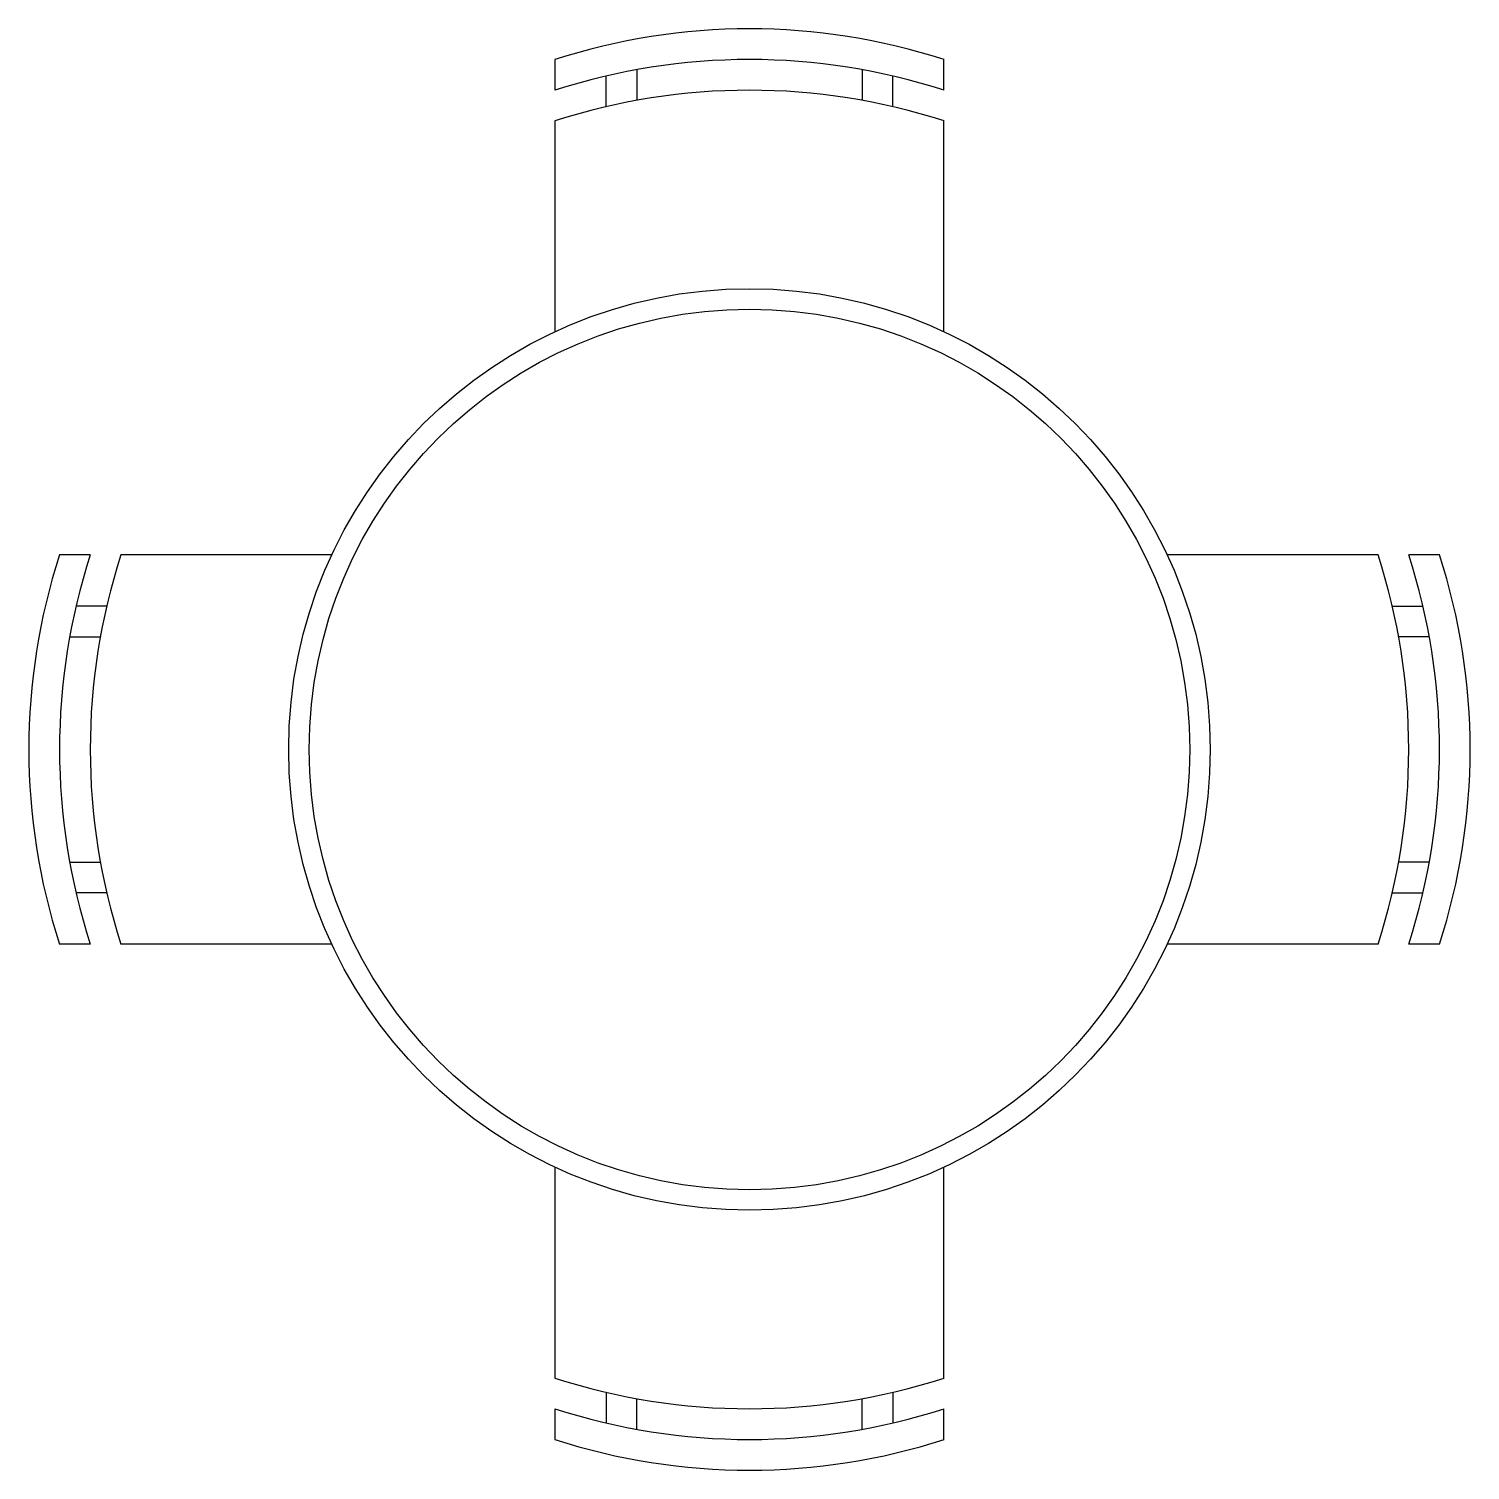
# Model space of a CAD drawing. Extents: x 2016 to 2157, y 930 to 1071.
import ezdxf

# ---------------------------------------------------------------- set-up
doc = ezdxf.new("R2010")
doc.units = 0
doc.layers.get('0').update_dxf_attribs({"linetype": 'CONTINUOUS'})

msp = doc.modelspace()

# ---------------------------------------------------------------- linework, layer by layer
at = {"color": 0}
for p, q in [((2067.45, 1068.24), (2067.45, 1065.24)), ((2075.45, 1067.25), (2075.45, 1064.25)), ((2097.45, 1067.25), (2097.45, 1064.25)), ((2105.45, 1065.24), (2105.45, 1068.24)), ((2072.45, 1063.63), (2072.45, 1066.63)), ((2100.45, 1063.63), (2100.45, 1066.63)), ((2067.45, 1062.24), (2067.45, 1041.65)), ((2105.45, 1041.65), (2105.45, 1062.24)), ((2022.07, 1019.86), (2019.07, 1019.86)), ((2045.66, 1019.86), (2025.07, 1019.86)), ((2147.84, 1019.86), (2127.25, 1019.86)), ((2153.84, 1019.86), (2150.84, 1019.86)), ((2023.68, 1014.86), (2020.68, 1014.86)), ((2149.23, 1014.86), (2152.23, 1014.86)), ((2020.06, 1011.86), (2023.06, 1011.86)), ((2152.85, 1011.86), (2149.85, 1011.86)), ((2020.06, 989.86), (2023.06, 989.86)), ((2152.85, 989.86), (2149.85, 989.86)), ((2023.68, 986.86), (2020.68, 986.86)), ((2149.23, 986.86), (2152.23, 986.86)), ((2019.07, 981.86), (2022.07, 981.86)), ((2025.07, 981.86), (2045.66, 981.86)), ((2127.25, 981.86), (2147.84, 981.86)), ((2150.84, 981.86), (2153.84, 981.86)), ((2067.45, 960.06), (2067.45, 939.47)), ((2105.45, 939.47), (2105.45, 960.06)), ((2072.45, 938.08), (2072.45, 935.08)), ((2100.45, 938.08), (2100.45, 935.08)), ((2067.45, 936.47), (2067.45, 933.47)), ((2075.45, 934.46), (2075.45, 937.46)), ((2097.45, 934.46), (2097.45, 937.46)), ((2105.45, 933.47), (2105.45, 936.47))]:
    msp.add_line(p, q, dxfattribs=at)
for radius in [45, 43]:
    msp.add_circle((2086.45, 1000.86), radius, dxfattribs=at)
for centre, start, end in [((2086.45, 1009.57), 72.0547, 107.9453), ((2086.45, 1006.57), 72.0547, 107.9453), ((2086.45, 1003.57), 72.0547, 107.9453), ((2077.74, 1000.86), 162.0547, 197.9453), ((2080.74, 1000.86), 162.0547, 197.9453), ((2083.74, 1000.86), 162.0547, 197.9453), ((2089.17, 1000.86), 342.0547, 17.9453), ((2092.17, 1000.86), 342.0547, 17.9453), ((2095.17, 1000.86), 342.0547, 17.9453), ((2086.45, 998.14), 252.0547, 287.9453), ((2086.45, 995.14), 252.0547, 287.9453), ((2086.45, 992.14), 252.0547, 287.9453)]:
    msp.add_arc(centre, 61.67, start, end, dxfattribs=at)

doc.saveas('drawing.dxf')
